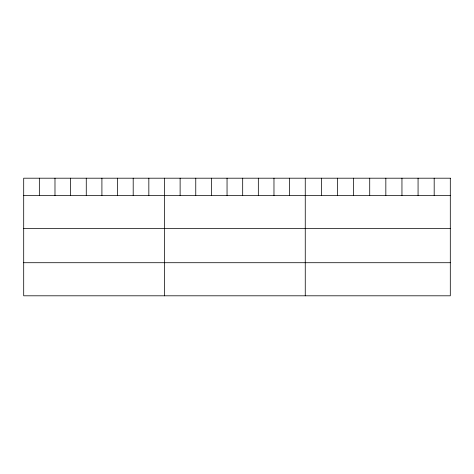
<?xml version="1.0" encoding="UTF-8"?>
<svg xmlns="http://www.w3.org/2000/svg" width="474" height="474" viewBox="0 0 474 474"><rect width="100%" height="100%" fill="white"/><g stroke="black" fill="none" stroke-linecap="round" stroke-linejoin="round"><path stroke-width="0.71" d="M23.7 195.531L450.3 195.531M23.7 228.622L450.3 228.622M23.7 262.714L450.3 262.714M434.184 178.194L434.184 195.531M418.068 178.194L418.068 195.531M401.952 178.194L401.952 195.531M385.836 178.194L385.836 195.531M369.72 178.194L369.72 195.531M353.604 178.194L353.604 195.531M337.488 178.194L337.488 195.531M321.372 178.194L321.372 195.531M305.256 178.194L305.256 295.806M289.614 178.194L289.614 195.531M273.972 178.194L273.972 195.531M258.33 178.194L258.33 195.531M242.688 178.194L242.688 195.531M227.046 178.194L227.046 195.531M211.404 178.194L211.404 195.531M195.762 178.194L195.762 195.531M180.12 178.194L180.12 195.531M164.478 178.194L164.478 295.806M148.836 178.194L148.836 195.531M133.194 178.194L133.194 195.531M117.552 178.194L117.552 195.531M101.91 178.194L101.91 195.531M86.268 178.194L86.268 195.531M70.626 178.194L70.626 195.531M54.984 178.194L54.984 195.531M39.342 178.194L39.342 195.531M450.3 178.194L23.7 178.194L23.7 295.806L450.3 295.806L450.3 178.194"/></g></svg>
